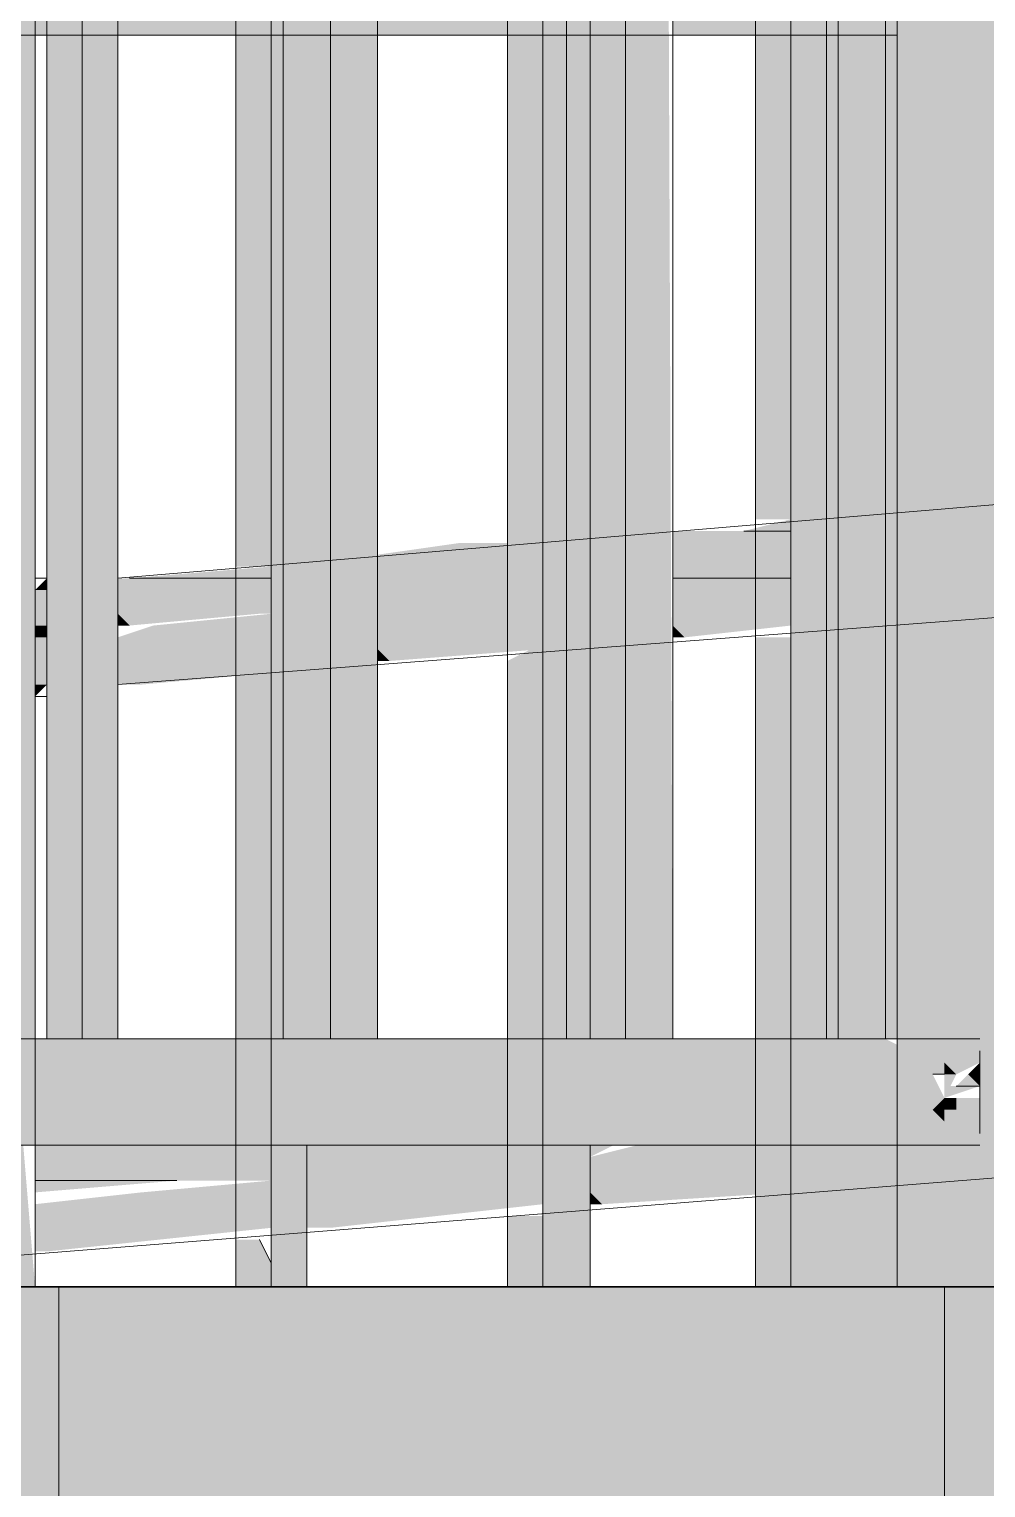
# Model space of a CAD drawing. Header units: millimetres. Extents: x -11345 to 411485, y -9810 to 73012.
# Drawn here: x 115715 to 116058, y -1962 to -1439 of the extents above; entities that cross this region are included whole.
import ezdxf

# ---------------------------------------------------------------- set-up
doc = ezdxf.new("R2010")
doc.units = ezdxf.units.MM
doc.layers.add('PDF _Линии', color=7, linetype='Continuous')
doc.layers.add('PDF _Ограждение', color=7, linetype='Continuous', true_color=0x7f7f7f)
doc.layers.add('PDF _Стены штриховка поверхности', color=7, linetype='Continuous', true_color=0xcacbcc)

msp = doc.modelspace()

# ---------------------------------------------------------------- hatches: boundary and pattern name
at = {"layer": 'PDF _Стены штриховка поверхности', "true_color": 0x3a3a3a, "transparency": 33554687}
h = msp.add_hatch(color=250, dxfattribs=at)
h.paths.add_polyline_path([(141701.08737, -2740.59676), (139673.66907, -2740.59676), (139673.66907, -2749.06197), (141701.08737, -2749.06197)], flags=17)
h.paths.add_polyline_path([(146903.80672, -1815.34907), (147025.70578, -1868.67991), (147025.70578, -1809.42343), (146869.09935, -1741.70173), (144735.86591, -1741.70173), (144735.86591, -1889.84294), (141739.18082, -1889.84294), (141739.18082, -2719.43373), (141739.18082, -2770.225), (141739.18082, -2791.38803), (141701.08737, -2791.38803), (141701.08737, -2770.225), (139703.29731, -2770.225), (139673.66907, -2770.225), (139673.66907, -2791.38803), (139631.34301, -2791.38803), (139631.34301, -2770.225), (136770.10132, -2770.225), (136770.10132, -2791.38803), (136732.00787, -2791.38803), (136732.00787, -1974.49506), (135902.41708, -1974.49506), (135902.41708, -2947.99445), (135898.18447, -2956.45967), (135889.71926, -2964.92488), (135877.02144, -2973.39009), (135851.62581, -2981.8553), (135826.23017, -2973.39009), (135809.29975, -2956.45967), (135805.06714, -2943.76185), (135800.83454, -2926.83142), (135800.83454, -1974.49506), (127568.41577, -1974.49506), (127568.41577, -2765.99239), (127564.18316, -2774.45761), (127555.71795, -2787.15542), (127543.02013, -2795.62064), (127534.55492, -2799.85324), (127509.15928, -2799.85324), (127496.46147, -2795.62064), (127483.76365, -2787.15542), (127475.29844, -2774.45761), (127471.06583, -2765.99239), (127471.06583, -2562.8273), (127466.83322, -2562.8273), (127471.06583, -1974.49506), (126992.78135, -1974.49506), (125896.53638, -1978.72767), (125896.53638, -1974.49506), (119581.48815, -1974.49506), (119577.25555, -2465.47736), (119573.02294, -2478.17518), (119564.55773, -2490.873), (119556.09252, -2495.10561), (119530.69688, -2503.57082), (119505.30125, -2495.10561), (119496.83603, -2490.873), (119488.37082, -2478.17518), (119484.13822, -2473.94258), (119484.13822, -2465.47736), (119479.90561, -2448.54694), (119479.90561, -1974.49506), (118523.33664, -1974.49506), (118523.33664, -1889.84294), (117566.76767, -1889.84294), (117566.76767, -1690.91046), (116296.98586, -1690.91046), (116296.98586, -1889.84294), (115556.2798, -1889.84294), (115556.2798, -2059.14718), (115259.99738, -2059.14718), (115259.99738, -2228.45142), (114959.48235, -2228.45142), (114959.48235, -2401.98827), (114658.96732, -2401.98827), (114658.96732, -2609.38597), (114917.15629, -2596.68815), (115734.04926, -2554.36209), (117499.04598, -2490.873), (118552.96488, -2473.94258), (118574.12791, -2473.94258), (118574.12791, -2821.01627), (118607.98876, -2821.01627), (125888.07117, -2765.99239), (125909.2342, -2765.99239), (125909.2342, -2994.55312), (126895.43141, -3032.64657), (126992.78135, -3032.64657), (127009.71177, -3036.87918), (127725.02219, -3062.27482), (127725.02219, -3155.39215), (127763.11565, -3155.39215), (127763.11565, -2473.94258), (127725.02219, -2473.94258), (127725.02219, -2469.70997), (127843.53516, -2469.70997), (127843.53516, -2291.94052), (127623.43965, -2291.94052), (127623.43965, -2245.38185), (127619.20704, -2249.61446), (127614.97444, -2249.61446), (127614.97444, -2025.28633), (127636.13747, -2004.1233), (127669.99831, -2004.1233), (127686.92874, -2050.68197), (127784.27868, -2050.68197), (127801.2091, -2004.1233), (127835.06995, -2004.1233), (127852.00037, -2050.68197), (127953.58292, -2050.68197), (127970.51334, -2004.1233), (128004.37419, -2004.1233), (128021.30462, -2050.68197), (128118.65456, -2050.68197), (128135.58498, -2004.1233), (128169.44583, -2004.1233), (128186.37625, -2050.68197), (128283.72619, -2050.68197), (128300.65662, -2004.1233), (128338.75007, -2004.1233), (128338.75007, -2012.58852), (128342.98268, -2025.28633), (128355.68049, -2050.68197), (128453.03043, -2050.68197), (128457.26304, -2042.21676), (128457.26304, -2025.28633), (128465.72825, -2012.58852), (128469.96086, -2004.1233), (128512.28692, -2004.1233), (128529.21734, -2050.68197), (128626.56728, -2050.68197), (128643.49771, -2004.1233), (128677.35855, -2004.1233), (128694.28898, -2050.68197), (128791.63892, -2050.68197), (128808.56934, -2004.1233), (128842.43019, -2004.1233), (128859.36061, -2050.68197), (128956.71055, -2050.68197), (128973.64098, -2004.1233), (129011.73443, -2004.1233), (129028.66486, -2050.68197), (129126.0148, -2050.68197), (129142.94522, -2004.1233), (129176.80607, -2004.1233), (129185.27128, -2025.28633), (129193.73649, -2050.68197), (129291.08643, -2050.68197), (129291.08643, -2025.28633), (129312.24946, -2004.1233), (129346.11031, -2004.1233), (129363.04073, -2050.68197), (129460.39067, -2050.68197), (129477.3211, -2004.1233), (129511.18195, -2004.1233), (129528.11237, -2050.68197), (129625.46231, -2050.68197), (129642.39273, -2004.1233), (129680.48619, -2004.1233), (129697.41661, -2050.68197), (129794.76655, -2050.68197), (129811.69698, -2004.1233), (129845.55782, -2004.1233), (129862.48825, -2050.68197), (129959.83819, -2050.68197), (129976.76861, -2004.1233), (130010.62946, -2004.1233), (130019.09467, -2025.28633), (130027.55988, -2050.68197), (130124.90982, -2050.68197), (130124.90982, -2025.28633), (130146.07285, -2004.1233), (130179.9337, -2004.1233), (130196.86413, -2050.68197), (130294.21406, -2050.68197), (130311.14449, -2004.1233), (130345.00534, -2004.1233), (130361.93576, -2050.68197), (130463.51831, -2050.68197), (130480.44873, -2004.1233), (130514.30958, -2004.1233), (130531.24, -2050.68197), (130628.58994, -2050.68197), (130645.52037, -2004.1233), (130679.38122, -2004.1233), (130696.31164, -2050.68197), (130793.66158, -2050.68197), (130810.592, -2004.1233), (130848.68546, -2004.1233), (130848.68546, -2012.58852), (130852.91806, -2025.28633), (130865.61588, -2050.68197), (130962.96582, -2050.68197), (130967.19843, -2042.21676), (130967.19843, -2025.28633), (130975.66364, -2012.58852), (130979.89624, -2004.1233), (131017.9897, -2004.1233), (131039.15273, -2050.68197), (131136.50267, -2050.68197), (131153.43309, -2004.1233), (131187.29394, -2004.1233), (131204.22437, -2050.68197), (131301.5743, -2050.68197), (131318.50473, -2004.1233), (131352.36558, -2004.1233), (131369.296, -2050.68197), (131466.64594, -2050.68197), (131483.57636, -2004.1233), (131521.66982, -2004.1233), (131538.60024, -2050.68197), (131635.95018, -2050.68197), (131652.88061, -2004.1233), (131686.74146, -2004.1233), (131690.97406, -2021.05373), (131695.20667, -2025.28633), (131695.20667, -2033.75155), (131703.67188, -2050.68197), (131801.02182, -2050.68197), (131809.48703, -2033.75155), (131809.48703, -2025.28633), (131813.71964, -2021.05373), (131817.95224, -2004.1233), (131864.51091, -2004.1233), (131881.44133, -2050.68197), (131978.79127, -2050.68197), (131995.7217, -2004.1233), (132029.58255, -2004.1233), (132046.51297, -2050.68197), (132143.86291, -2050.68197), (132160.79333, -2004.1233), (132198.88679, -2004.1233), (132215.81721, -2050.68197), (132313.16715, -2050.68197), (132330.09757, -2004.1233), (132363.95842, -2004.1233), (132363.95842, -2063.37979), (132402.05188, -2063.37979), (132402.05188, -2291.94052), (132101.53685, -2291.94052), (132101.53685, -2469.70997), (132270.84109, -2469.70997), (132270.84109, -2473.94258), (127767.34825, -2473.94258), (127767.34825, -3155.39215), (132258.14327, -3176.55518), (132270.84109, -3176.55518), (136609.26229, -3290.83554), (143144.40603, -3273.90512), (144735.86591, -3256.97469), (144773.95936, -3256.97469), (146268.06929, -3223.11385), (149226.66092, -3142.69433), (149243.59135, -3142.69433), (149243.59135, -3138.46173), (156997.72563, -3019.94876), (159177.51775, -2986.08791), (159177.51775, -2952.22706), (159160.58732, -2952.22706), (159160.58732, -1889.84294), (151888.97013, -1889.84294), (151893.20273, -2753.29458), (151893.20273, -2765.99239), (151888.97013, -2774.45761), (151884.73752, -2787.15542), (151867.8071, -2804.08585), (151842.41146, -2812.55106), (151817.01583, -2804.08585), (151800.0854, -2787.15542), (151795.8528, -2778.69021), (151795.8528, -2774.45761), (151791.62019, -2757.52718), (151791.62019, -1889.84294), (149086.98492, -1889.84294), (149086.98492, -1902.54076), (149171.63704, -1940.63421), (149501.78032, -1940.63421), (149531.40856, -1944.86682), (149548.33898, -1953.33203), (149577.96723, -1982.96027), (149590.66504, -2008.35591), (149594.89765, -2033.75155), (149594.89765, -2190.35797), (149586.43244, -2215.75361), (149573.73462, -2241.14924), (149556.8042, -2253.84706), (149548.33898, -2262.31227), (149539.87377, -2266.54488), (149518.71074, -2270.77749), (149506.01292, -2275.01009), (149184.33486, -2275.01009), (149184.33486, -2270.77749), (149167.40444, -2270.77749), (149091.21753, -2236.91664), (149086.98492, -2236.91664), (149086.98492, -2774.45761), (149082.75232, -2778.69021), (149108.14795, -2787.15542), (149108.14795, -2791.38803), (149120.84577, -2795.62064), (149146.24141, -2808.31845), (149150.47401, -2812.55106), (149226.66092, -2842.1793), (149226.66092, -2846.41191)])
h.paths.add_polyline_path([(147025.70578, -1741.70173), (147008.77535, -1741.70173), (147008.77535, -1745.93434), (147025.70578, -1754.39955)], flags=17)

# ---------------------------------------------------------------- linework, layer by layer
at = {"layer": 'PDF _Линии', "lineweight": 30}
msp.add_lwpolyline([(118523.33664, -1889.84294), (115556.2798, -1889.84294), (115556.2798, -2059.14718), (115259.99738, -2059.14718), (115259.99738, -2228.45142), (114959.48235, -2228.45142), (114959.48235, -2401.98827), (114658.96732, -2401.98827), (114658.96732, -2609.38597)], dxfattribs=at)
at = {"layer": 'PDF _Ограждение', "color": 7, "lineweight": 9, "ltscale": 3.59821}
for points in [[(115721.35144, -738.5741), (115721.35144, -1800.95821)], [(115734.04926, -1800.95821), (115734.04926, -738.5741)], [(115746.74707, -738.5741), (115746.74707, -1800.95821)], [(115822.93398, -1800.95821), (115822.93398, -738.5741)], [(115839.86441, -738.5741), (115839.86441, -1800.95821)], [(115907.5861, -738.5741), (115907.5861, -1800.95821)], [(115916.05132, -1800.95821), (115916.05132, -738.5741)], [(116000.70344, -738.5741), (116000.70344, -1800.95821)], [(116004.93604, -1800.95821), (116004.93604, -738.5741)], [(116021.86647, -738.5741), (116021.86647, -1800.95821)], [(115988.00562, -1889.84294), (115988.00562, -1356.53458)], [(115899.12089, -1889.84294), (115899.12089, -1360.76718)], [(115801.77095, -1889.84294), (115801.77095, -1369.2324), (115806.00356, -1369.2324)], [(115717.11883, -1377.69761), (115717.11883, -1889.84294)]]:
    msp.add_lwpolyline(points, dxfattribs=at)
at = {"layer": 'PDF _Ограждение', "color": 7, "lineweight": 9}
for points in [[(115806.00356, -738.5741), (115814.46877, -738.5741), (115822.93398, -738.5741), (115822.93398, -1800.95821), (115814.46877, -1800.95821), (115806.00356, -1800.95821)], [(115928.74913, -738.5741), (115937.21435, -738.5741), (115945.67956, -738.5741), (115945.67956, -1800.95821), (115937.21435, -1800.95821), (115928.74913, -1800.95821)]]:
    msp.add_lwpolyline(points, close=True, dxfattribs=at)
for points in [[(116026.09907, -1889.84294), (116026.09907, -738.5741), (116043.0295, -738.5741), (116064.19253, -738.5741), (116064.19253, -1889.84294)], [(115721.35144, -1635.88658), (115717.11883, -1635.88658)], [(115717.11883, -1678.21264), (115721.35144, -1678.21264)], [(116055.72732, -1800.95821), (115556.2798, -1800.95821), (114358.45229, -2440.08173)], [(116055.72732, -1834.81906), (116055.72732, -1822.12124), (116055.72732, -1805.19082)], [(114358.45229, -2486.64039), (115568.97762, -1839.05167), (116055.72732, -1839.05167)], [(115814.46877, -1839.05167), (115814.46877, -1889.84294)], [(115916.05132, -1839.05167), (115916.05132, -1889.84294)]]:
    msp.add_lwpolyline(points, dxfattribs=at)
at = {"layer": 'PDF _Ограждение', "color": 7, "lineweight": 9, "ltscale": 1.735607}
msp.add_lwpolyline([(115975.3078, -1356.53458), (115975.3078, -1889.84294)], dxfattribs=at)
at = {"layer": 'PDF _Ограждение', "color": 7, "lineweight": 9, "ltscale": 1.820271}
msp.add_lwpolyline([(115886.42307, -1364.99979), (115886.42307, -1889.84294)], dxfattribs=at)
at = {"layer": 'PDF _Ограждение', "color": 7, "lineweight": 9, "ltscale": 1.904934}
msp.add_lwpolyline([(115789.07313, -1373.465), (115789.07313, -1889.84294)], dxfattribs=at)
at = {"layer": 'PDF _Ограждение', "color": 7, "lineweight": 9, "ltscale": 1.058297}
msp.add_lwpolyline([(115581.67544, -1441.1867), (116026.09907, -1441.1867)], dxfattribs=at)
at = {"layer": 'PDF _Ограждение', "color": 7, "lineweight": 9, "ltscale": 0.85086}
for points in [[(116301.21847, -1589.32791), (115746.74707, -1635.88658)], [(115513.95374, -1894.07555), (116102.28598, -1847.51688)]]:
    msp.add_lwpolyline(points, dxfattribs=at)
at = {"layer": 'PDF _Ограждение', "lineweight": 0}
for points in [[(115975.3078, -1614.72355), (115975.3078, -1614.72355), (115975.3078, -1614.72355)], [(116055.72732, -1822.12124), (116055.72732, -1822.12124), (116055.72732, -1822.12124)]]:
    msp.add_lwpolyline(points, close=True, dxfattribs=at)
for points in [[(115988.00562, -1618.95615), (115971.07519, -1618.95615), (115988.00562, -1618.95615)], [(115801.77095, -1635.88658), (115750.97968, -1635.88658), (115801.77095, -1635.88658)], [(115988.00562, -1635.88658), (115945.67956, -1635.88658), (115988.00562, -1635.88658)], [(115717.11883, -1678.21264), (115717.11883, -1678.21264), (115717.11883, -1678.21264)], [(115717.11883, -1678.21264), (115717.11883, -1678.21264), (115717.11883, -1678.21264)], [(115717.11883, -1678.21264), (115717.11883, -1678.21264), (115717.11883, -1678.21264)], [(116043.0295, -1800.95821), (116026.09907, -1800.95821), (116043.0295, -1800.95821)], [(116043.0295, -1813.65603), (116038.79689, -1813.65603), (116043.0295, -1813.65603)], [(116055.72732, -1813.65603), (116055.72732, -1809.42343), (116055.72732, -1813.65603)], [(116055.72732, -1817.88864), (116047.2621, -1817.88864), (116055.72732, -1817.88864)], [(116055.72732, -1817.88864), (116047.2621, -1817.88864), (116055.72732, -1817.88864)], [(115890.65568, -1839.05167), (115568.97762, -1839.05167), (115890.65568, -1839.05167)], [(115801.77095, -1839.05167), (115729.81665, -1839.05167), (115801.77095, -1839.05167)], [(115924.51653, -1839.05167), (115916.05132, -1839.05167), (115924.51653, -1839.05167)], [(115814.46877, -1847.51688), (115814.46877, -1847.51688), (115814.46877, -1847.51688)], [(115814.46877, -1847.51688), (115814.46877, -1847.51688), (115814.46877, -1847.51688)], [(115767.9101, -1851.74949), (115717.11883, -1851.74949), (115767.9101, -1851.74949)], [(115801.77095, -1881.37773), (115797.53835, -1872.91252), (115801.77095, -1881.37773)]]:
    msp.add_lwpolyline(points, dxfattribs=at)
at = {"layer": 'PDF _Ограждение', "color": 7, "lineweight": 9, "ltscale": 0.847695}
msp.add_lwpolyline([(115746.74707, -1673.98003), (116301.21847, -1631.65397)], dxfattribs=at)
at = {"layer": 'PDF _Ограждение', "transparency": 33554559}
for points in [[(115814.46877, -738.5741), (115806.00356, -738.5741), (115814.46877, -1800.95821)], [(115806.00356, -738.5741), (115814.46877, -1800.95821), (115806.00356, -1800.95821)], [(115822.93398, -738.5741), (115814.46877, -738.5741), (115822.93398, -1800.95821)], [(115814.46877, -738.5741), (115822.93398, -1800.95821), (115814.46877, -1800.95821)], [(115937.21435, -738.5741), (115928.74913, -738.5741), (115937.21435, -1800.95821)], [(115928.74913, -738.5741), (115937.21435, -1800.95821), (115928.74913, -1800.95821)], [(115941.44695, -738.5741), (115937.21435, -738.5741), (115945.67956, -1800.95821)], [(115937.21435, -738.5741), (115945.67956, -1800.95821), (115937.21435, -1800.95821)], [(116043.0295, -738.5741), (116026.09907, -738.5741), (116043.0295, -1800.95821)], [(116026.09907, -738.5741), (116043.0295, -1800.95821), (116026.09907, -1800.95821)], [(116064.19253, -738.5741), (116043.0295, -738.5741), (116064.19253, -1805.19082)], [(116043.0295, -738.5741), (116064.19253, -1805.19082), (116043.0295, -1805.19082)], [(115806.00356, -1420.02367), (115700.18841, -1420.02367), (115806.00356, -1441.1867)], [(115700.18841, -1420.02367), (115806.00356, -1441.1867), (115700.18841, -1441.1867)], [(115928.74913, -1420.02367), (115822.93398, -1420.02367), (115928.74913, -1441.1867)], [(115822.93398, -1420.02367), (115928.74913, -1441.1867), (115822.93398, -1441.1867)], [(116026.09907, -1420.02367), (115945.67956, -1420.02367), (116026.09907, -1441.1867)], [(115945.67956, -1420.02367), (116026.09907, -1441.1867), (115945.67956, -1441.1867)], [(115738.28186, -1441.1867), (115738.28186, -1441.1867), (115700.18841, -1441.1867)], [(115738.28186, -1441.1867), (115700.18841, -1441.1867), (115806.00356, -1441.1867)], [(115717.11883, -1441.1867), (115708.65362, -1441.1867), (115717.11883, -1800.95821)], [(115708.65362, -1441.1867), (115717.11883, -1800.95821), (115708.65362, -1800.95821)], [(115729.81665, -1441.1867), (115721.35144, -1441.1867), (115729.81665, -1800.95821)], [(115721.35144, -1441.1867), (115729.81665, -1800.95821), (115721.35144, -1800.95821)], [(115734.04926, -1441.1867), (115729.81665, -1441.1867), (115734.04926, -1788.2604)], [(115729.81665, -1441.1867), (115734.04926, -1788.2604), (115729.81665, -1788.2604)], [(115738.28186, -1441.1867), (115734.04926, -1441.1867), (115738.28186, -1788.2604)], [(115734.04926, -1441.1867), (115738.28186, -1788.2604), (115734.04926, -1788.2604)], [(115746.74707, -1441.1867), (115738.28186, -1441.1867), (115746.74707, -1800.95821)], [(115738.28186, -1441.1867), (115746.74707, -1800.95821), (115738.28186, -1800.95821)], [(115797.53835, -1441.1867), (115789.07313, -1441.1867), (115797.53835, -1593.56052)], [(115789.07313, -1441.1867), (115797.53835, -1593.56052), (115789.07313, -1593.56052)], [(115801.77095, -1441.1867), (115797.53835, -1441.1867), (115801.77095, -1593.56052)], [(115797.53835, -1441.1867), (115801.77095, -1593.56052), (115797.53835, -1593.56052)], [(115806.00356, -1441.1867), (115801.77095, -1441.1867), (115806.00356, -1800.95821)], [(115801.77095, -1441.1867), (115806.00356, -1800.95821), (115801.77095, -1800.95821)], [(115827.16659, -1441.1867), (115827.16659, -1441.1867), (115822.93398, -1441.1867)], [(115827.16659, -1441.1867), (115822.93398, -1441.1867), (115928.74913, -1441.1867)], [(115831.39919, -1441.1867), (115822.93398, -1441.1867), (115831.39919, -1788.2604)], [(115822.93398, -1441.1867), (115831.39919, -1788.2604), (115822.93398, -1788.2604)], [(115839.86441, -1441.1867), (115831.39919, -1441.1867), (115839.86441, -1800.95821)], [(115831.39919, -1441.1867), (115839.86441, -1800.95821), (115831.39919, -1800.95821)], [(115894.88829, -1441.1867), (115886.42307, -1441.1867), (115894.88829, -1593.56052)], [(115886.42307, -1441.1867), (115894.88829, -1593.56052), (115886.42307, -1593.56052)], [(115899.12089, -1441.1867), (115894.88829, -1441.1867), (115899.12089, -1593.56052)], [(115894.88829, -1441.1867), (115899.12089, -1593.56052), (115894.88829, -1593.56052)], [(115907.5861, -1441.1867), (115899.12089, -1441.1867), (115907.5861, -1788.2604)], [(115899.12089, -1441.1867), (115907.5861, -1788.2604), (115899.12089, -1788.2604)], [(115916.05132, -1441.1867), (115907.5861, -1441.1867), (115916.05132, -1800.95821)], [(115907.5861, -1441.1867), (115916.05132, -1800.95821), (115907.5861, -1800.95821)], [(115907.5861, -1441.1867), (115907.5861, -1788.2604), (115907.5861, -1788.2604)], [(115907.5861, -1788.2604), (115907.5861, -1788.2604), (115907.5861, -1441.1867)], [(115924.51653, -1441.1867), (115916.05132, -1441.1867), (115924.51653, -1800.95821)], [(115916.05132, -1441.1867), (115924.51653, -1800.95821), (115916.05132, -1800.95821)], [(115928.74913, -1441.1867), (115924.51653, -1441.1867), (115928.74913, -1788.2604)], [(115924.51653, -1441.1867), (115928.74913, -1788.2604), (115924.51653, -1788.2604)], [(116013.40125, -1441.1867), (116013.40125, -1441.1867), (115945.67956, -1441.1867)], [(116013.40125, -1441.1867), (115945.67956, -1441.1867), (116026.09907, -1441.1867)], [(115988.00562, -1441.1867), (115975.3078, -1441.1867), (115988.00562, -1593.56052)], [(115975.3078, -1441.1867), (115988.00562, -1593.56052), (115975.3078, -1593.56052)], [(116000.70344, -1441.1867), (115988.00562, -1441.1867), (116000.70344, -1800.95821)], [(115988.00562, -1441.1867), (116000.70344, -1800.95821), (115988.00562, -1800.95821)], [(116004.93604, -1441.1867), (116000.70344, -1441.1867), (116004.93604, -1788.2604)], [(116000.70344, -1441.1867), (116004.93604, -1788.2604), (116000.70344, -1788.2604)], [(116013.40125, -1441.1867), (116004.93604, -1441.1867), (116013.40125, -1788.2604)], [(116004.93604, -1441.1867), (116013.40125, -1788.2604), (116004.93604, -1788.2604)], [(116021.86647, -1441.1867), (116013.40125, -1441.1867), (116021.86647, -1800.95821)], [(116013.40125, -1441.1867), (116021.86647, -1800.95821), (116013.40125, -1800.95821)], [(116026.09907, -1441.1867), (116021.86647, -1441.1867), (116026.09907, -1788.2604)], [(116021.86647, -1441.1867), (116026.09907, -1788.2604), (116021.86647, -1788.2604)], [(115797.53835, -1631.65397), (115789.07313, -1631.65397), (115789.07313, -1593.56052)], [(115789.07313, -1593.56052), (115797.53835, -1593.56052), (115797.53835, -1631.65397)], [(115801.77095, -1631.65397), (115797.53835, -1631.65397), (115797.53835, -1593.56052)], [(115797.53835, -1593.56052), (115801.77095, -1593.56052), (115801.77095, -1631.65397)], [(115894.88829, -1623.18876), (115886.42307, -1623.18876), (115886.42307, -1593.56052)], [(115886.42307, -1593.56052), (115894.88829, -1593.56052), (115894.88829, -1623.18876)], [(115899.12089, -1623.18876), (115894.88829, -1623.18876), (115894.88829, -1593.56052)], [(115894.88829, -1593.56052), (115899.12089, -1593.56052), (115899.12089, -1623.18876)], [(115988.00562, -1593.56052), (115975.3078, -1593.56052), (115988.00562, -1614.72355)], [(115975.3078, -1593.56052), (115988.00562, -1614.72355), (115975.3078, -1614.72355)], [(115988.00562, -1614.72355), (115988.00562, -1618.95615), (115971.07519, -1618.95615)], [(115975.3078, -1614.72355), (115988.00562, -1614.72355), (115988.00562, -1614.72355)], [(115971.07519, -1618.95615), (115988.00562, -1618.95615), (115945.67956, -1618.95615)], [(115988.00562, -1618.95615), (115945.67956, -1618.95615), (115988.00562, -1635.88658)], [(115945.67956, -1618.95615), (115988.00562, -1635.88658), (115945.67956, -1635.88658)], [(115869.49265, -1623.18876), (115899.12089, -1627.42137), (115839.86441, -1627.42137)], [(115899.12089, -1623.18876), (115869.49265, -1623.18876), (115869.49265, -1623.18876)], [(115899.12089, -1623.18876), (115869.49265, -1623.18876), (115899.12089, -1627.42137)], [(115894.88829, -1623.18876), (115894.88829, -1623.18876), (115886.42307, -1623.18876)], [(115899.12089, -1623.18876), (115899.12089, -1623.18876), (115894.88829, -1623.18876)], [(115899.12089, -1627.42137), (115839.86441, -1627.42137), (115899.12089, -1644.35179)], [(115839.86441, -1627.42137), (115899.12089, -1644.35179), (115839.86441, -1644.35179)], [(115721.35144, -1635.88658), (115721.35144, -1640.11918), (115717.11883, -1640.11918)], [(115750.97968, -1635.88658), (115801.77095, -1635.88658), (115746.74707, -1635.88658)], [(115801.77095, -1635.88658), (115746.74707, -1635.88658), (115801.77095, -1648.5844)], [(115746.74707, -1635.88658), (115801.77095, -1648.5844), (115746.74707, -1648.5844)], [(115801.77095, -1631.65397), (115801.77095, -1635.88658), (115750.97968, -1635.88658)], [(115797.53835, -1631.65397), (115797.53835, -1631.65397), (115789.07313, -1631.65397)], [(115801.77095, -1631.65397), (115801.77095, -1631.65397), (115797.53835, -1631.65397)], [(115945.67956, -1635.88658), (115988.00562, -1635.88658), (115988.00562, -1635.88658)], [(115954.14477, -1640.11918), (115945.67956, -1640.11918), (115945.67956, -1635.88658)], [(115945.67956, -1635.88658), (115988.00562, -1635.88658), (115954.14477, -1640.11918)], [(115971.07519, -1635.88658), (115988.00562, -1640.11918), (115945.67956, -1640.11918)], [(115988.00562, -1635.88658), (115971.07519, -1635.88658), (115971.07519, -1635.88658)], [(115988.00562, -1635.88658), (115971.07519, -1635.88658), (115988.00562, -1640.11918)], [(115721.35144, -1640.11918), (115717.11883, -1640.11918), (115721.35144, -1652.817)], [(115717.11883, -1640.11918), (115721.35144, -1652.817), (115717.11883, -1652.817)], [(115954.14477, -1640.11918), (115954.14477, -1640.11918), (115945.67956, -1640.11918)], [(115988.00562, -1640.11918), (115945.67956, -1640.11918), (115988.00562, -1652.817)], [(115945.67956, -1640.11918), (115988.00562, -1652.817), (115945.67956, -1652.817)], [(115886.42307, -1644.35179), (115886.42307, -1644.35179), (115839.86441, -1644.35179)], [(115886.42307, -1644.35179), (115839.86441, -1644.35179), (115899.12089, -1644.35179)], [(115848.32962, -1648.5844), (115839.86441, -1648.5844), (115839.86441, -1644.35179)], [(115839.86441, -1644.35179), (115886.42307, -1644.35179), (115848.32962, -1648.5844)], [(115869.49265, -1644.35179), (115899.12089, -1648.5844), (115839.86441, -1648.5844)], [(115899.12089, -1644.35179), (115869.49265, -1644.35179), (115869.49265, -1644.35179)], [(115899.12089, -1644.35179), (115869.49265, -1644.35179), (115899.12089, -1648.5844)], [(115797.53835, -1648.5844), (115797.53835, -1648.5844), (115746.74707, -1648.5844)], [(115797.53835, -1648.5844), (115746.74707, -1648.5844), (115801.77095, -1648.5844)], [(115750.97968, -1652.817), (115746.74707, -1652.817), (115746.74707, -1648.5844)], [(115746.74707, -1648.5844), (115797.53835, -1648.5844), (115750.97968, -1652.817)], [(115801.77095, -1648.5844), (115801.77095, -1652.817), (115759.44489, -1652.817)], [(115848.32962, -1648.5844), (115848.32962, -1648.5844), (115839.86441, -1648.5844)], [(115899.12089, -1648.5844), (115839.86441, -1648.5844), (115899.12089, -1661.28221)], [(115839.86441, -1648.5844), (115899.12089, -1661.28221), (115839.86441, -1661.28221)], [(115721.35144, -1657.04961), (115717.11883, -1657.04961), (115717.11883, -1652.817)], [(115717.11883, -1652.817), (115721.35144, -1652.817), (115721.35144, -1657.04961)], [(115721.35144, -1657.04961), (115721.35144, -1657.04961), (115717.11883, -1657.04961)], [(115721.35144, -1657.04961), (115717.11883, -1657.04961), (115717.11883, -1657.04961)], [(115721.35144, -1657.04961), (115717.11883, -1657.04961), (115721.35144, -1673.98003)], [(115717.11883, -1657.04961), (115721.35144, -1673.98003), (115717.11883, -1673.98003)], [(115750.97968, -1652.817), (115750.97968, -1652.817), (115746.74707, -1652.817)], [(115759.44489, -1652.817), (115801.77095, -1657.04961), (115746.74707, -1657.04961)], [(115801.77095, -1657.04961), (115746.74707, -1657.04961), (115801.77095, -1669.74743)], [(115746.74707, -1657.04961), (115801.77095, -1669.74743), (115746.74707, -1669.74743)], [(115801.77095, -1652.817), (115759.44489, -1652.817), (115801.77095, -1657.04961)], [(115949.91216, -1657.04961), (115945.67956, -1657.04961), (115945.67956, -1652.817)], [(115945.67956, -1652.817), (115988.00562, -1652.817), (115949.91216, -1657.04961)], [(115949.91216, -1657.04961), (115949.91216, -1657.04961), (115945.67956, -1657.04961)], [(115988.00562, -1657.04961), (115975.3078, -1657.04961), (115975.3078, -1657.04961)], [(115988.00562, -1657.04961), (115975.3078, -1657.04961), (115988.00562, -1788.2604)], [(115975.3078, -1657.04961), (115988.00562, -1788.2604), (115975.3078, -1788.2604)], [(115844.09701, -1665.51482), (115839.86441, -1665.51482), (115839.86441, -1661.28221)], [(115839.86441, -1661.28221), (115899.12089, -1661.28221), (115844.09701, -1665.51482)], [(115894.88829, -1661.28221), (115894.88829, -1665.51482), (115886.42307, -1665.51482)], [(115899.12089, -1661.28221), (115894.88829, -1661.28221), (115894.88829, -1661.28221)], [(115899.12089, -1661.28221), (115894.88829, -1661.28221), (115899.12089, -1800.95821)], [(115894.88829, -1661.28221), (115899.12089, -1800.95821), (115894.88829, -1800.95821)], [(115844.09701, -1665.51482), (115844.09701, -1665.51482), (115839.86441, -1665.51482)], [(115894.88829, -1665.51482), (115886.42307, -1665.51482), (115894.88829, -1788.2604)], [(115886.42307, -1665.51482), (115894.88829, -1788.2604), (115886.42307, -1788.2604)], [(115801.77095, -1669.74743), (115746.74707, -1669.74743), (115755.21229, -1673.98003)], [(115746.74707, -1669.74743), (115755.21229, -1673.98003), (115746.74707, -1673.98003)], [(115797.53835, -1669.74743), (115789.07313, -1669.74743), (115789.07313, -1669.74743)], [(115797.53835, -1669.74743), (115789.07313, -1669.74743), (115797.53835, -1788.2604)], [(115789.07313, -1669.74743), (115797.53835, -1788.2604), (115789.07313, -1788.2604)], [(115801.77095, -1669.74743), (115797.53835, -1669.74743), (115797.53835, -1669.74743)], [(115801.77095, -1669.74743), (115797.53835, -1669.74743), (115801.77095, -1788.2604)], [(115797.53835, -1669.74743), (115801.77095, -1788.2604), (115797.53835, -1788.2604)], [(115717.11883, -1678.21264), (115717.11883, -1678.21264), (115717.11883, -1673.98003)], [(115717.11883, -1678.21264), (115717.11883, -1673.98003), (115721.35144, -1673.98003)], [(115746.74707, -1673.98003), (115750.97968, -1673.98003), (115750.97968, -1673.98003)], [(115750.97968, -1673.98003), (115750.97968, -1673.98003), (115746.74707, -1673.98003)], [(115750.97968, -1673.98003), (115746.74707, -1673.98003), (115755.21229, -1673.98003)], [(115734.04926, -1788.2604), (115729.81665, -1788.2604), (115734.04926, -1800.95821)], [(115729.81665, -1788.2604), (115734.04926, -1800.95821), (115729.81665, -1800.95821)], [(115738.28186, -1788.2604), (115734.04926, -1788.2604), (115738.28186, -1800.95821)], [(115734.04926, -1788.2604), (115738.28186, -1800.95821), (115734.04926, -1800.95821)], [(115797.53835, -1788.2604), (115789.07313, -1788.2604), (115797.53835, -1800.95821)], [(115789.07313, -1788.2604), (115797.53835, -1800.95821), (115789.07313, -1800.95821)], [(115801.77095, -1788.2604), (115797.53835, -1788.2604), (115801.77095, -1800.95821)], [(115797.53835, -1788.2604), (115801.77095, -1800.95821), (115797.53835, -1800.95821)], [(115831.39919, -1788.2604), (115822.93398, -1788.2604), (115831.39919, -1800.95821)], [(115822.93398, -1788.2604), (115831.39919, -1800.95821), (115822.93398, -1800.95821)], [(115894.88829, -1788.2604), (115886.42307, -1788.2604), (115894.88829, -1800.95821)], [(115886.42307, -1788.2604), (115894.88829, -1800.95821), (115886.42307, -1800.95821)], [(115907.5861, -1788.2604), (115899.12089, -1788.2604), (115907.5861, -1800.95821)], [(115899.12089, -1788.2604), (115907.5861, -1800.95821), (115899.12089, -1800.95821)], [(115907.5861, -1788.2604), (115907.5861, -1800.95821), (115907.5861, -1800.95821)], [(115907.5861, -1800.95821), (115907.5861, -1800.95821), (115907.5861, -1788.2604)], [(115928.74913, -1788.2604), (115924.51653, -1788.2604), (115928.74913, -1800.95821)], [(115924.51653, -1788.2604), (115928.74913, -1800.95821), (115924.51653, -1800.95821)], [(115988.00562, -1788.2604), (115975.3078, -1788.2604), (115988.00562, -1800.95821)], [(115975.3078, -1788.2604), (115988.00562, -1800.95821), (115975.3078, -1800.95821)], [(116004.93604, -1788.2604), (116000.70344, -1788.2604), (116004.93604, -1800.95821)], [(116000.70344, -1788.2604), (116004.93604, -1800.95821), (116000.70344, -1800.95821)], [(116013.40125, -1788.2604), (116004.93604, -1788.2604), (116013.40125, -1800.95821)], [(116004.93604, -1788.2604), (116013.40125, -1800.95821), (116004.93604, -1800.95821)], [(116026.09907, -1788.2604), (116021.86647, -1788.2604), (116026.09907, -1800.95821)], [(116021.86647, -1788.2604), (116026.09907, -1800.95821), (116021.86647, -1800.95821)], [(116021.86647, -1800.95821), (115556.2798, -1800.95821), (115556.2798, -1800.95821)], [(116021.86647, -1800.95821), (115556.2798, -1800.95821), (116030.33168, -1805.19082)], [(115556.2798, -1800.95821), (116030.33168, -1805.19082), (115560.51241, -1805.19082)], [(116026.09907, -1800.95821), (116043.0295, -1800.95821), (116043.0295, -1800.95821)], [(116043.0295, -1800.95821), (116026.09907, -1800.95821), (116043.0295, -1805.19082)], [(116026.09907, -1800.95821), (116043.0295, -1805.19082), (116026.09907, -1805.19082)], [(116030.33168, -1805.19082), (115560.51241, -1805.19082), (116034.56429, -1809.42343)], [(115560.51241, -1805.19082), (116034.56429, -1809.42343), (115560.51241, -1809.42343)], [(116043.0295, -1805.19082), (116026.09907, -1805.19082), (116030.33168, -1805.19082)], [(116026.09907, -1805.19082), (116043.0295, -1805.19082), (116043.0295, -1805.19082)], [(116043.0295, -1805.19082), (116030.33168, -1805.19082), (116043.0295, -1813.65603)], [(116030.33168, -1805.19082), (116043.0295, -1813.65603), (116038.79689, -1813.65603)], [(116055.72732, -1805.19082), (116043.0295, -1805.19082), (116055.72732, -1809.42343)], [(116043.0295, -1805.19082), (116055.72732, -1809.42343), (116043.0295, -1809.42343)], [(116055.72732, -1805.19082), (116055.72732, -1809.42343), (116055.72732, -1809.42343)], [(116064.19253, -1805.19082), (116055.72732, -1805.19082), (116064.19253, -1809.42343)], [(116055.72732, -1805.19082), (116064.19253, -1809.42343), (116055.72732, -1809.42343)], [(116034.56429, -1809.42343), (115560.51241, -1809.42343), (116038.79689, -1813.65603)], [(115560.51241, -1809.42343), (116038.79689, -1813.65603), (115560.51241, -1813.65603)], [(116038.79689, -1813.65603), (115560.51241, -1813.65603), (116043.0295, -1822.12124)], [(115560.51241, -1813.65603), (116043.0295, -1822.12124), (115564.74501, -1822.12124)], [(116038.79689, -1813.65603), (116043.0295, -1813.65603), (116043.0295, -1813.65603)], [(116043.0295, -1809.42343), (116043.0295, -1813.65603), (116047.2621, -1813.65603)], [(116043.0295, -1809.42343), (116055.72732, -1809.42343), (116047.2621, -1813.65603)], [(116043.0295, -1813.65603), (116047.2621, -1813.65603), (116043.0295, -1822.12124)], [(116043.0295, -1813.65603), (116043.0295, -1817.88864), (116043.0295, -1817.88864)], [(116043.0295, -1817.88864), (116043.0295, -1817.88864), (116043.0295, -1813.65603)], [(116051.49471, -1813.65603), (116055.72732, -1817.88864), (116047.2621, -1817.88864)], [(116055.72732, -1809.42343), (116055.72732, -1813.65603), (116051.49471, -1813.65603)], [(116055.72732, -1813.65603), (116051.49471, -1813.65603), (116055.72732, -1817.88864)], [(116064.19253, -1809.42343), (116055.72732, -1809.42343), (116064.19253, -1830.58646)], [(116055.72732, -1809.42343), (116064.19253, -1830.58646), (116055.72732, -1830.58646)], [(116047.2621, -1817.88864), (116055.72732, -1817.88864), (116043.0295, -1817.88864)], [(116043.0295, -1822.12124), (116043.0295, -1822.12124), (116043.0295, -1817.88864)], [(116043.0295, -1822.12124), (116043.0295, -1817.88864), (116055.72732, -1817.88864)], [(116043.0295, -1817.88864), (116043.0295, -1822.12124), (116043.0295, -1822.12124)], [(116047.2621, -1817.88864), (116055.72732, -1817.88864), (116055.72732, -1817.88864)], [(116043.0295, -1822.12124), (115560.51241, -1822.12124), (116043.0295, -1826.35385)], [(115560.51241, -1822.12124), (116043.0295, -1826.35385), (115564.74501, -1826.35385)], [(116043.0295, -1822.12124), (116043.0295, -1826.35385), (116038.79689, -1826.35385)], [(116043.0295, -1822.12124), (116047.2621, -1822.12124), (116047.2621, -1822.12124)], [(116047.2621, -1822.12124), (116043.0295, -1822.12124), (116047.2621, -1826.35385)], [(116043.0295, -1822.12124), (116047.2621, -1826.35385), (116043.0295, -1826.35385)], [(116055.72732, -1822.12124), (116047.2621, -1822.12124), (116047.2621, -1822.12124)], [(116055.72732, -1822.12124), (116047.2621, -1822.12124), (116055.72732, -1826.35385)], [(116047.2621, -1822.12124), (116055.72732, -1826.35385), (116047.2621, -1826.35385)], [(116038.79689, -1826.35385), (116038.79689, -1826.35385), (115564.74501, -1826.35385)], [(116038.79689, -1826.35385), (115564.74501, -1826.35385), (116043.0295, -1826.35385)], [(116038.79689, -1826.35385), (115564.74501, -1826.35385), (116034.56429, -1830.58646)], [(115564.74501, -1826.35385), (116034.56429, -1830.58646), (115564.74501, -1830.58646)], [(116038.79689, -1826.35385), (116043.0295, -1830.58646), (116034.56429, -1830.58646)], [(116043.0295, -1826.35385), (116038.79689, -1826.35385), (116043.0295, -1830.58646)], [(116047.2621, -1826.35385), (116043.0295, -1826.35385), (116055.72732, -1830.58646)], [(116043.0295, -1826.35385), (116055.72732, -1830.58646), (116043.0295, -1830.58646)], [(116055.72732, -1830.58646), (116055.72732, -1830.58646), (116047.2621, -1826.35385)], [(116055.72732, -1830.58646), (116047.2621, -1826.35385), (116055.72732, -1826.35385)], [(116034.56429, -1830.58646), (115564.74501, -1830.58646), (116026.09907, -1839.05167)], [(115564.74501, -1830.58646), (116026.09907, -1839.05167), (115564.74501, -1839.05167)], [(116030.33168, -1834.81906), (116043.0295, -1839.05167), (116026.09907, -1839.05167)], [(116034.56429, -1830.58646), (116043.0295, -1834.81906), (116030.33168, -1834.81906)], [(116043.0295, -1834.81906), (116030.33168, -1834.81906), (116043.0295, -1839.05167)], [(116043.0295, -1830.58646), (116034.56429, -1830.58646), (116043.0295, -1834.81906)], [(116043.0295, -1830.58646), (116055.72732, -1830.58646), (116055.72732, -1830.58646)], [(116055.72732, -1830.58646), (116055.72732, -1830.58646), (116043.0295, -1830.58646)], [(116064.19253, -1830.58646), (116043.0295, -1830.58646), (116064.19253, -1881.37773)], [(116043.0295, -1830.58646), (116064.19253, -1881.37773), (116043.0295, -1881.37773)], [(116055.72732, -1830.58646), (116055.72732, -1834.81906), (116055.72732, -1834.81906)], [(116026.09907, -1839.05167), (115564.74501, -1839.05167), (115568.97762, -1839.05167)], [(115564.74501, -1839.05167), (116026.09907, -1839.05167), (116026.09907, -1839.05167)], [(115890.65568, -1839.05167), (115890.65568, -1839.05167), (115568.97762, -1839.05167)], [(115890.65568, -1839.05167), (115568.97762, -1839.05167), (116026.09907, -1839.05167)], [(115568.97762, -1839.05167), (115890.65568, -1839.05167), (115886.42307, -1839.05167)], [(115712.88623, -1839.05167), (115708.65362, -1839.05167), (115717.11883, -1889.84294)], [(115708.65362, -1839.05167), (115717.11883, -1889.84294), (115708.65362, -1889.84294)], [(115729.81665, -1839.05167), (115801.77095, -1839.05167), (115717.11883, -1839.05167)], [(115801.77095, -1839.05167), (115717.11883, -1839.05167), (115801.77095, -1851.74949)], [(115717.11883, -1839.05167), (115801.77095, -1851.74949), (115717.11883, -1851.74949)], [(115801.77095, -1839.05167), (115729.81665, -1839.05167), (115729.81665, -1839.05167)], [(115806.00356, -1839.05167), (115801.77095, -1839.05167), (115801.77095, -1839.05167)], [(115806.00356, -1839.05167), (115801.77095, -1839.05167), (115806.00356, -1889.84294)], [(115801.77095, -1839.05167), (115806.00356, -1889.84294), (115801.77095, -1889.84294)], [(115814.46877, -1839.05167), (115806.00356, -1839.05167), (115806.00356, -1839.05167)], [(115814.46877, -1839.05167), (115806.00356, -1839.05167), (115814.46877, -1889.84294)], [(115806.00356, -1839.05167), (115814.46877, -1889.84294), (115806.00356, -1889.84294)], [(115899.12089, -1839.05167), (115814.46877, -1839.05167), (115814.46877, -1839.05167)], [(115899.12089, -1839.05167), (115814.46877, -1839.05167), (115899.12089, -1843.28427)], [(115814.46877, -1839.05167), (115899.12089, -1843.28427), (115814.46877, -1843.28427)], [(115907.5861, -1839.05167), (115899.12089, -1839.05167), (115907.5861, -1889.84294)], [(115899.12089, -1839.05167), (115907.5861, -1889.84294), (115899.12089, -1889.84294)], [(115916.05132, -1839.05167), (115907.5861, -1839.05167), (115916.05132, -1889.84294)], [(115907.5861, -1839.05167), (115916.05132, -1889.84294), (115907.5861, -1889.84294)], [(115932.98174, -1839.05167), (115924.51653, -1839.05167), (115916.05132, -1839.05167)], [(115916.05132, -1839.05167), (115924.51653, -1839.05167), (115916.05132, -1843.28427)], [(115932.98174, -1839.05167), (115988.00562, -1843.28427), (115916.05132, -1843.28427)], [(115988.00562, -1839.05167), (115932.98174, -1839.05167), (115988.00562, -1843.28427)], [(116009.16865, -1839.05167), (115988.00562, -1839.05167), (115988.00562, -1839.05167)], [(116009.16865, -1839.05167), (115988.00562, -1839.05167), (116009.16865, -1881.37773)], [(115988.00562, -1839.05167), (116009.16865, -1881.37773), (115988.00562, -1881.37773)], [(116026.09907, -1839.05167), (116009.16865, -1839.05167), (116009.16865, -1839.05167)], [(116026.09907, -1839.05167), (116009.16865, -1839.05167), (116026.09907, -1881.37773)], [(116009.16865, -1839.05167), (116026.09907, -1881.37773), (116009.16865, -1881.37773)], [(116043.0295, -1839.05167), (116026.09907, -1839.05167), (116043.0295, -1889.84294)], [(116026.09907, -1839.05167), (116043.0295, -1889.84294), (116026.09907, -1889.84294)], [(115899.12089, -1843.28427), (115814.46877, -1843.28427), (115865.26004, -1847.51688)], [(115814.46877, -1843.28427), (115865.26004, -1847.51688), (115814.46877, -1847.51688)], [(115869.49265, -1843.28427), (115899.12089, -1847.51688), (115814.46877, -1847.51688)], [(115899.12089, -1843.28427), (115869.49265, -1843.28427), (115869.49265, -1843.28427)], [(115899.12089, -1843.28427), (115869.49265, -1843.28427), (115899.12089, -1847.51688)], [(115988.00562, -1843.28427), (115916.05132, -1843.28427), (115988.00562, -1855.98209)], [(115916.05132, -1843.28427), (115988.00562, -1855.98209), (115916.05132, -1855.98209)], [(115814.46877, -1847.51688), (115865.26004, -1847.51688), (115865.26004, -1847.51688)], [(115899.12089, -1847.51688), (115814.46877, -1847.51688), (115899.12089, -1860.2147)], [(115814.46877, -1847.51688), (115899.12089, -1860.2147), (115814.46877, -1860.2147)], [(115801.77095, -1851.74949), (115767.9101, -1851.74949), (115717.11883, -1851.74949)], [(115717.11883, -1851.74949), (115767.9101, -1851.74949), (115717.11883, -1855.98209)], [(115801.77095, -1851.74949), (115801.77095, -1855.98209), (115755.21229, -1855.98209)], [(115755.21229, -1855.98209), (115801.77095, -1860.2147), (115717.11883, -1860.2147)], [(115801.77095, -1860.2147), (115717.11883, -1860.2147), (115801.77095, -1868.67991)], [(115717.11883, -1860.2147), (115801.77095, -1868.67991), (115717.11883, -1868.67991)], [(115801.77095, -1855.98209), (115755.21229, -1855.98209), (115801.77095, -1860.2147)], [(115899.12089, -1860.2147), (115814.46877, -1860.2147), (115822.93398, -1868.67991)], [(115814.46877, -1860.2147), (115822.93398, -1868.67991), (115814.46877, -1868.67991)], [(115920.28392, -1860.2147), (115916.05132, -1860.2147), (115916.05132, -1855.98209)], [(115916.05132, -1855.98209), (115988.00562, -1855.98209), (115920.28392, -1860.2147)], [(115920.28392, -1860.2147), (115920.28392, -1860.2147), (115916.05132, -1860.2147)], [(115988.00562, -1855.98209), (115975.3078, -1855.98209), (115975.3078, -1855.98209)], [(115988.00562, -1855.98209), (115975.3078, -1855.98209), (115988.00562, -1881.37773)], [(115975.3078, -1855.98209), (115988.00562, -1881.37773), (115975.3078, -1881.37773)], [(115894.88829, -1864.4473), (115886.42307, -1864.4473), (115886.42307, -1864.4473)], [(115894.88829, -1864.4473), (115886.42307, -1864.4473), (115894.88829, -1881.37773)], [(115886.42307, -1864.4473), (115894.88829, -1881.37773), (115886.42307, -1881.37773)], [(115899.12089, -1864.4473), (115894.88829, -1864.4473), (115894.88829, -1864.4473)], [(115899.12089, -1864.4473), (115894.88829, -1864.4473), (115899.12089, -1881.37773)], [(115894.88829, -1864.4473), (115899.12089, -1881.37773), (115894.88829, -1881.37773)], [(115721.35144, -1877.14512), (115717.11883, -1877.14512), (115717.11883, -1868.67991)], [(115717.11883, -1868.67991), (115801.77095, -1868.67991), (115721.35144, -1877.14512)], [(115797.53835, -1868.67991), (115797.53835, -1872.91252), (115797.53835, -1872.91252)], [(115814.46877, -1868.67991), (115818.70138, -1868.67991), (115818.70138, -1868.67991)], [(115818.70138, -1868.67991), (115818.70138, -1868.67991), (115814.46877, -1868.67991)], [(115818.70138, -1868.67991), (115814.46877, -1868.67991), (115822.93398, -1868.67991)], [(115797.53835, -1872.91252), (115789.07313, -1872.91252), (115789.07313, -1872.91252)], [(115797.53835, -1872.91252), (115789.07313, -1872.91252), (115797.53835, -1881.37773)], [(115789.07313, -1872.91252), (115797.53835, -1881.37773), (115789.07313, -1881.37773)], [(115797.53835, -1872.91252), (115801.77095, -1881.37773), (115797.53835, -1881.37773)], [(115721.35144, -1877.14512), (115721.35144, -1877.14512), (115717.11883, -1877.14512)], [(115797.53835, -1881.37773), (115789.07313, -1881.37773), (115797.53835, -1889.84294)], [(115789.07313, -1881.37773), (115797.53835, -1889.84294), (115789.07313, -1889.84294)], [(115801.77095, -1881.37773), (115797.53835, -1881.37773), (115801.77095, -1889.84294)], [(115797.53835, -1881.37773), (115801.77095, -1889.84294), (115797.53835, -1889.84294)], [(115894.88829, -1881.37773), (115886.42307, -1881.37773), (115894.88829, -1889.84294)], [(115886.42307, -1881.37773), (115894.88829, -1889.84294), (115886.42307, -1889.84294)], [(115899.12089, -1881.37773), (115894.88829, -1881.37773), (115899.12089, -1889.84294)], [(115894.88829, -1881.37773), (115899.12089, -1889.84294), (115894.88829, -1889.84294)], [(115988.00562, -1881.37773), (115975.3078, -1881.37773), (115988.00562, -1889.84294)], [(115975.3078, -1881.37773), (115988.00562, -1889.84294), (115975.3078, -1889.84294)], [(116009.16865, -1881.37773), (115988.00562, -1881.37773), (116009.16865, -1889.84294)], [(115988.00562, -1881.37773), (116009.16865, -1889.84294), (115988.00562, -1889.84294)], [(116026.09907, -1881.37773), (116009.16865, -1881.37773), (116026.09907, -1889.84294)], [(116009.16865, -1881.37773), (116026.09907, -1889.84294), (116009.16865, -1889.84294)], [(116064.19253, -1881.37773), (116043.0295, -1881.37773), (116064.19253, -1889.84294)], [(116043.0295, -1881.37773), (116064.19253, -1889.84294), (116043.0295, -1889.84294)]]:
    msp.add_solid(points, dxfattribs=at)
at = {"layer": 'PDF _Стены штриховка поверхности', "color": 7, "lineweight": 9}
for points in [[(115725.58404, -2554.36209), (115725.58404, -1889.84294)], [(116043.0295, -2541.66427), (116043.0295, -1889.84294)]]:
    msp.add_lwpolyline(points, dxfattribs=at)

doc.saveas('drawing.dxf')
